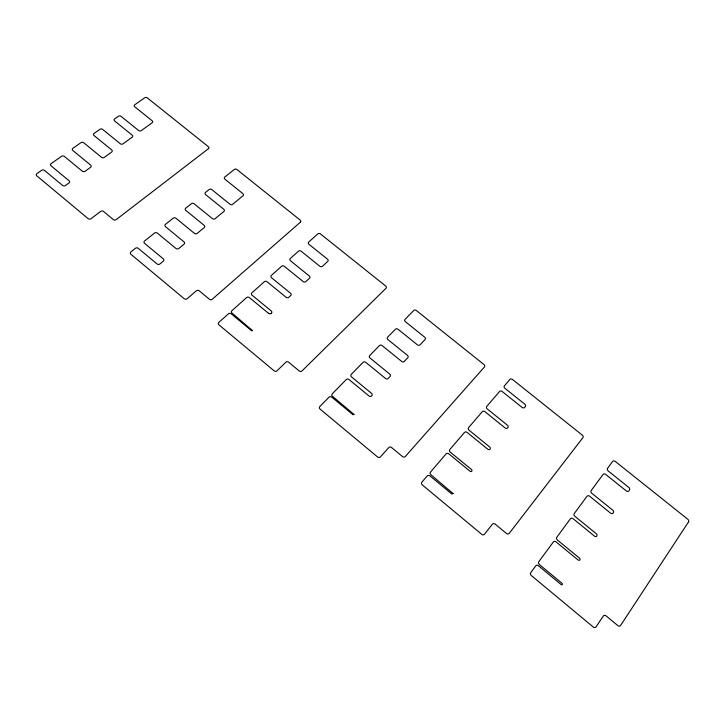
<?xml version="1.0" encoding="UTF-8"?>
<svg xmlns="http://www.w3.org/2000/svg" width="725" height="725" viewBox="0 0 725 725"><rect width="100%" height="100%" fill="white"/><g stroke="black" fill="none" stroke-linecap="round" stroke-linejoin="round"><path stroke-width="1.09" d="M268.54 313.345L249.4 297.612A1.994 1.667 14.8 0 0 246.618 297.549L231.909 310.708A2.012 1.695 13.7 0 0 232.072 313.137L252.536 330.682L251.629 330.727L231.266 313.853A2.021 1.704 13.4 0 0 228.438 313.807L218.814 322.417A2.039 1.722 12.6 0 0 218.968 324.882L274.123 370.81A2.048 1.776 17.7 0 0 276.977 370.828L285.877 362.219A2.03 1.758 18.7 0 1 288.704 362.237L299.171 370.919A2.03 1.758 20.1 0 0 301.999 370.928L385.99 288.287A1.903 1.55 24.1 0 0 385.655 286.003L320.477 233.939A1.885 1.504 19.2 0 0 317.876 233.84L308.696 242.05A1.903 1.532 18.7 0 0 308.941 244.271L327.483 259.16A1.912 1.55 19.9 0 1 327.754 261.408L322.435 266.302A1.912 1.559 19.7 0 1 319.788 266.229L301.165 251.24A1.912 1.55 18.2 0 0 298.519 251.149L290.272 258.526A1.93 1.568 17.7 0 0 290.498 260.792L309.231 275.935A1.939 1.586 19 0 1 309.484 278.237L305.814 281.617A1.939 1.595 18.8 0 1 303.123 281.545L284.336 266.311A1.939 1.586 17.2 0 0 281.644 266.238L271.349 275.446A1.958 1.613 16.5 0 0 271.558 277.757L290.471 293.181A1.967 1.631 17.9 0 1 290.707 295.528L288.777 297.304A1.967 1.631 17.8 0 1 286.049 297.25L267.09 281.771A1.967 1.622 16.1 0 0 264.353 281.699L251.901 292.827A1.985 1.649 15.2 0 0 252.092 295.202L271.195 310.898A1.994 1.677 16.6 0 1 271.404 313.309A3.951 3.317 16.5 0 1 271.213 313.481M271.404 313.309A1.994 1.677 16.6 0 1 268.631 313.263M353.972 414.392L353.03 414.754L331.814 397.182A2.048 1.785 23.8 0 0 328.996 397.182L319.861 406.526A2.057 1.812 23.3 0 0 320.142 409.145L377.535 456.949A2.084 1.849 31.4 0 0 380.38 456.904L388.79 447.57A2.075 1.822 31.8 0 1 391.609 447.524L402.502 456.56A2.075 1.822 33.3 0 0 405.311 456.514L484.436 366.977A1.948 1.595 32.7 0 0 483.983 364.557L416.34 310.517A1.921 1.568 26.7 0 0 413.748 310.472L405.058 319.362A1.93 1.586 26.5 0 0 405.42 321.719L424.66 337.161A1.939 1.604 28.2 0 1 425.049 339.545L420.029 344.855A1.948 1.613 28.1 0 1 417.392 344.828L398.061 329.259A1.948 1.613 26.3 0 0 395.424 329.222L387.612 337.207A1.958 1.631 26.1 0 0 387.966 339.617L407.405 355.341A1.967 1.649 27.9 0 1 407.785 357.778L404.314 361.44A1.976 1.658 27.8 0 1 401.632 361.422L382.12 345.598A1.967 1.649 25.8 0 0 379.438 345.58L369.687 355.549A1.985 1.677 25.5 0 0 370.013 358.014L389.669 374.028A1.994 1.695 27.5 0 1 390.023 376.529L388.201 378.45A2.003 1.704 27.5 0 1 385.483 378.45L365.781 362.355A1.994 1.695 25.3 0 0 363.053 362.346L351.253 374.417A2.012 1.731 24.8 0 0 351.562 376.937L371.427 393.249A2.021 1.749 27 0 1 371.762 395.805A4.015 3.462 26.8 0 1 371.581 395.995A2.03 1.749 27 0 1 368.907 395.904L349.015 379.547A2.021 1.74 24.6 0 0 346.242 379.538L332.286 393.82A2.039 1.776 23.9 0 0 332.576 396.403L353.972 414.392M453.062 493.517L451.802 494.015L429.97 475.926A2.103 1.84 36.8 0 0 427.161 475.99L421.868 482.161A2.112 1.849 37 0 0 422.285 484.916L481.708 534.307A2.157 1.867 44.3 0 0 484.527 534.207L492.375 524.22A2.148 1.849 44 0 1 495.166 524.13L506.44 533.464A2.148 1.84 45 0 0 509.231 533.364L582.891 437.683A2.012 1.622 40.3 0 0 582.311 435.145L512.457 379.438A1.958 1.595 34.7 0 0 509.883 379.438L504.41 385.827A1.967 1.613 34.8 0 0 504.899 388.283L524.737 404.16A1.985 1.622 36.6 0 1 525.253 406.653L524.637 407.396A1.985 1.631 36.6 0 1 522.045 407.405L502.171 391.473A1.976 1.622 34.9 0 0 499.57 391.482L486.774 406.408A2.003 1.658 35.2 0 0 487.245 408.927L507.328 425.122A2.021 1.677 37.1 0 1 507.826 427.678A5.972 4.966 36.8 0 1 507.582 427.968A2.021 1.677 37.1 0 1 505.026 427.895L484.916 411.655A2.003 1.677 35.3 0 0 482.27 411.673L468.604 427.623A2.03 1.713 35.6 0 0 469.057 430.206L489.611 446.926A1.749 1.477 37.7 0 1 490.018 449.165A1.749 1.477 37.7 0 1 487.726 449.192L467.154 432.435A2.039 1.731 35.7 0 0 464.453 432.462L449.862 449.491A2.057 1.767 36.1 0 0 450.298 452.146L471.458 469.501A1.314 1.124 38.5 0 1 471.748 471.205A1.314 1.124 38.5 0 1 470.017 471.241L448.838 453.85A2.066 1.776 36.2 0 0 446.093 453.895L430.523 472.057A2.093 1.822 36.7 0 0 430.949 474.784L453.062 493.517M688.514 521.946L620.609 625.439A2.266 1.858 53.3 0 1 617.845 625.603L606.091 615.878A2.257 1.867 52.9 0 0 603.318 616.033L596.059 626.853A2.275 1.885 53.5 0 1 593.249 627.016L531.334 575.55A2.202 1.885 49.1 0 1 530.763 572.623L535.693 565.926A2.193 1.867 48.6 0 1 538.485 565.808L561.177 584.604A0.915 0.77 50.2 0 0 562.328 584.549A0.915 0.77 50.2 0 0 562.074 583.335L539.4 564.567A2.184 1.858 48.3 0 1 538.829 561.667L553.32 541.992A2.157 1.812 46.9 0 1 556.057 541.892L578.106 559.99A1.377 1.142 48.4 0 0 579.828 559.918A1.377 1.142 48.4 0 0 579.438 558.105L557.416 540.043A2.148 1.803 46.6 0 1 556.836 537.225L570.412 518.783A2.121 1.758 45.5 0 1 573.094 518.701L594.5 536.138A1.822 1.495 46.9 0 0 596.784 536.056A1.822 1.495 46.9 0 0 596.249 533.682L574.871 516.282A2.112 1.749 45.2 0 1 574.272 513.545L586.987 496.281A2.093 1.704 44.3 0 1 589.624 496.217L610.532 513.101A2.103 1.704 45.6 0 0 613.078 513.119A6.235 5.048 45.4 0 0 613.305 512.811A2.103 1.704 45.6 0 0 612.661 510.101L591.79 493.263A2.084 1.695 44 0 1 591.174 490.589L603.073 474.44A2.057 1.658 43.2 0 1 605.656 474.395L626.309 490.943A2.075 1.658 44.5 0 0 628.892 490.879L629.454 490.082A2.066 1.649 44.4 0 0 628.811 487.436L608.184 470.942A2.048 1.64 42.9 0 1 607.568 468.332L612.652 461.426A2.039 1.631 42.6 0 1 615.208 461.381L687.789 519.254A2.103 1.64 47 0 1 688.514 521.946M300.358 222.212L212.208 299.28A2.021 1.686 11.9 0 1 209.371 299.217L199.248 290.825A2.021 1.686 11 0 0 196.412 290.761L187.086 298.772A2.039 1.704 10 0 1 184.222 298.718L130.908 254.285A2.03 1.649 7.1 0 1 130.863 251.947L135.457 248.276A2.021 1.64 7.5 0 1 138.312 248.367L157.026 263.927A2.021 1.649 8.6 0 0 159.881 264L163.333 261.163A2.012 1.649 8.9 0 0 163.252 258.825L144.583 243.355A2.012 1.622 8.2 0 1 144.529 241.053L154.57 233.042A1.994 1.604 8.9 0 1 157.379 233.133L175.939 248.439A1.994 1.613 10.1 0 0 178.74 248.521L184.078 244.144A1.985 1.604 10.5 0 0 183.969 241.86L165.49 226.653A1.976 1.586 9.7 0 1 165.409 224.406L173.221 218.171A1.967 1.568 10.3 0 1 175.976 218.27L194.373 233.332A1.967 1.577 11.4 0 0 197.127 233.432L204.26 227.578A1.948 1.568 11.9 0 0 204.133 225.339L185.827 210.413A1.948 1.541 11.1 0 1 185.718 208.202L191.418 203.662A1.939 1.532 11.5 0 1 194.128 203.779L212.371 218.606A1.939 1.541 12.6 0 0 215.08 218.705L223.907 211.455A1.921 1.522 13.2 0 0 223.762 209.271L205.619 194.59A1.912 1.504 12.4 0 1 205.492 192.433L209.172 189.506A1.912 1.495 12.6 0 1 211.845 189.624L229.925 204.223A1.912 1.504 13.7 0 0 232.589 204.332L243.029 195.768A1.894 1.486 14.4 0 0 242.866 193.62L224.895 179.193A1.885 1.468 13.5 0 1 224.75 177.081L234.356 169.423A1.876 1.45 14.1 0 1 236.966 169.55L300.123 220.038A1.885 1.495 17.8 0 1 300.358 222.212M208.428 148.688L116.145 219.657A2.012 1.595 6.8 0 1 113.308 219.548L103.566 211.473A2.012 1.595 6.2 0 0 100.73 211.356L90.988 218.723A2.03 1.604 5.4 0 1 88.115 218.624L36.812 175.858A2.03 1.559 3.8 0 1 36.884 173.656L41.66 170.293A2.021 1.55 4.1 0 1 44.515 170.429L62.54 185.401A2.021 1.559 4.8 0 0 65.395 185.528L68.993 182.917A2.012 1.559 5.1 0 0 69.02 180.715L51.049 165.817A2.012 1.532 4.7 0 1 51.103 163.651L61.571 156.283A1.994 1.513 5.4 0 1 64.38 156.428L82.251 171.163A1.985 1.532 6.1 0 0 85.052 171.299L90.625 167.267A1.976 1.522 6.5 0 0 90.634 165.11L72.826 150.474A1.976 1.495 6.1 0 1 72.853 148.344L80.992 142.617A1.958 1.486 6.6 0 1 83.756 142.762L101.482 157.28A1.958 1.495 7.3 0 0 104.246 157.416L111.686 152.032A1.948 1.486 7.8 0 0 111.668 149.921L94.023 135.53A1.939 1.468 7.3 0 1 94.023 133.454L99.959 129.277A1.93 1.459 7.7 0 1 102.678 129.431L120.259 143.722A1.93 1.468 8.4 0 0 122.969 143.867L132.186 137.197A1.912 1.45 9 0 0 132.149 135.131L114.659 120.984A1.912 1.432 8.5 0 1 114.641 118.945L118.474 116.245A1.903 1.423 8.7 0 1 121.148 116.408L138.584 130.482A1.903 1.432 9.5 0 0 141.257 130.636L152.159 122.742A1.885 1.414 10.1 0 0 152.096 120.722L134.768 106.802A1.876 1.396 9.6 0 1 134.723 104.808L144.746 97.766A1.867 1.377 10.2 0 1 147.365 97.929L208.302 146.64A1.867 1.432 12.7 0 1 208.428 148.688"/></g></svg>
